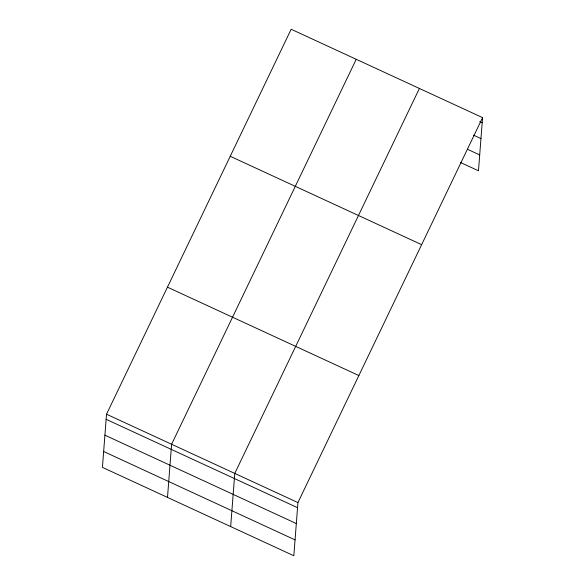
<?xml version="1.0" encoding="UTF-8"?>
<svg xmlns="http://www.w3.org/2000/svg" width="585" height="585" viewBox="0 0 585 585"><rect width="100%" height="100%" fill="white"/><g stroke="black" fill="none" stroke-linecap="round" stroke-linejoin="round"><path stroke-width="0.88" d="M106.521 414.209L102.434 467.371L293.838 555.75L297.933 502.581L482.566 117.629L291.162 29.25L106.521 414.209L297.933 502.581M167.507 497.425L171.602 444.256L356.236 59.297M230.673 526.588L234.768 473.419L419.401 88.459M482.566 117.629L478.479 170.791L460.432 162.462M479.715 121.592L482.172 122.733M473.572 135.179L480.958 138.594M467.393 149.248L479.7 154.93M230.227 156.283L421.639 244.662M167.456 287.169L358.861 375.548M106.134 419.313L297.538 507.685M104.912 435.174L296.317 523.546M103.655 451.51L295.059 539.889"/></g></svg>
